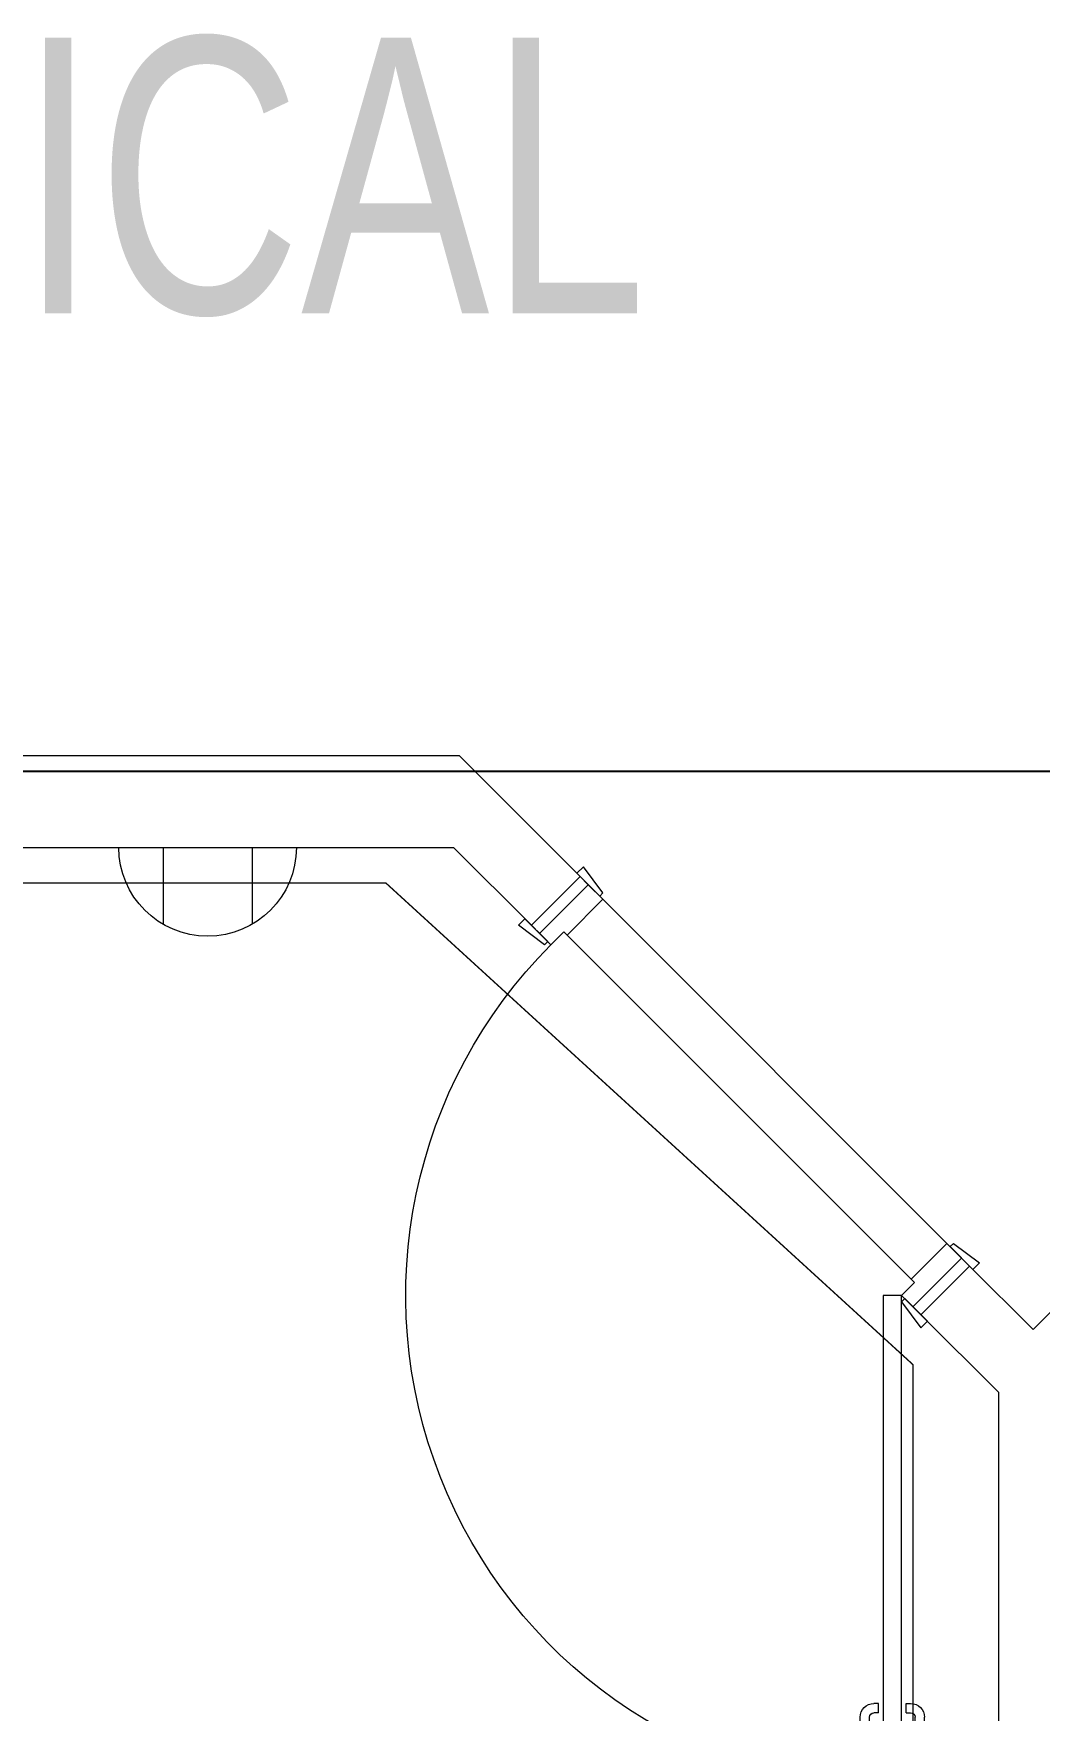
# Model space of a CAD drawing. Header units: metres. Extents: x 75097 to 220762, y -1557923 to -1361206.
# Drawn here: x 140399 to 142590, y -1435682 to -1432031 of the extents above; entities that cross this region are included whole.
import ezdxf

# ---------------------------------------------------------------- set-up
doc = ezdxf.new("R2010")
doc.units = ezdxf.units.M
doc.layers.get('0').update_dxf_attribs({"lineweight": 0})
for name, color, linetype, lineweight in [('A-100 - Copy$0$72_EGR_BASE_TEXT', 8, 'Continuous', 0), ('A-100 - Copy$0$car', 8, 'Continuous', 0), ('A-100 - Copy$0$Walls', 8, 'Continuous', 0), ('A-100 - Copy$0$Wooden Joinery', 8, 'Continuous', 0)]:
    doc.layers.add(name, color=color, linetype=linetype, lineweight=lineweight)
doc.layers.add('A-100 - Copy$0$axes', color=8, linetype='Continuous')
doc.layers.add('PD-VENT', color=8, linetype='Continuous')
doc.layers.add('E-POWR', color=7, linetype='Continuous', lineweight=9, true_color=0x4e7e3e)
doc.styles.add('A-100 - Copy$0$X3G_ENTITY_2587EA', font='swisscl.ttf', dxfattribs={"height": 200})

# ---------------------------------------------------------------- blocks, each defined once
blk = doc.blocks.new('WALL OUTLET')
at = {"layer": 'E-POWR', "extrusion": (9.94399e-05, 4.90741e-07, 1)}
blk.add_line((-193.4, 0, 0), (193.4, 0, 0), dxfattribs=at)
blk.add_line((-193.4, 0, 0), (193.4, 0, 0), dxfattribs=at)
at = {"layer": 'E-POWR', "extrusion": (9.94399e-05, 4.90741e-07, 1), "elevation": 0}
for points in [[(-96.7, 0), (-96.7, 167.5)], [(96.7, 0), (96.7, 167.5)]]:
    blk.add_lwpolyline(points, dxfattribs=at)
at = {"layer": 'E-POWR', "extrusion": (9.94399e-05, 4.90741e-07, 1)}
blk.add_arc((0, 0, 0), 193.4, 359.9963, 179.9963, dxfattribs=at)
blk = doc.blocks.new('A-100 - Copy$0$A$C683B37BC')
at = {"layer": 'A-100 - Copy$0$car'}
for p, q in [((-770.4, -827), (-21.2, -77.8)), ((56.6, -155.6, -2.4), (-692.7, -904.8, -4.7))]:
    blk.add_line(p, q, dxfattribs=at)
at = {"layer": 'A-100 - Copy$0$Wooden Joinery'}
for p, q in [((-92.4, 996.4, -2.4), (-102.4, 996.4, -2.4)), ((-92.4, 1006.4, -2.4), (-92.4, 966.4, -2.4)), ((-82.4, 1006.4, -2.4), (-92.4, 1006.4, -2.4)), ((-42.4, 1006.4, -2.4), (-32.4, 1006.4, -2.4)), ((-32.4, 1006.4, -2.4), (-32.4, 966.4, -2.4)), ((-32.4, 996.4, -2.4), (-22.4, 996.4, -2.4)), ((-132.4, 966.4, -2.4), (-132.4, 876.4, -2.4)), ((-112.4, 966.4, -2.4), (-112.4, 876.4, -2.4)), ((-92.4, 976.4, -2.4), (-102.4, 976.4, -2.4)), ((-82.4, 966.4, -2.4), (-92.4, 966.4, -2.4)), ((-42.4, 966.4, -2.4), (-32.4, 966.4, -2.4)), ((-32.4, 976.4, -2.4), (-22.4, 976.4, -2.4)), ((-12.4, 966.4, -2.4), (-12.4, 876.4, -2.4)), ((7.6, 966.4, -2.4), (7.6, 876.4, -2.4)), ((-92.4, 866.4, -2.4), (-102.4, 866.4, -2.4)), ((-92.4, 846.4, -2.4), (-102.4, 846.4, -2.4)), ((-92.4, 866.4, -2.4), (-92.4, 846.4, -2.4)), ((-32.4, 866.4, -2.4), (-22.4, 866.4, -2.4)), ((-32.4, 866.4, -2.4), (-32.4, 846.4, -2.4)), ((-32.4, 846.4, -2.4), (-22.4, 846.4, -2.4))]:
    blk.add_line(p, q, dxfattribs=at)
for points in [[(-82.4, -42.4), (-82.4, 1036.4), (-42.4, 1036.4), (-42.4, -42.4)], [(-35.4, -35.4), (-42.4, -28.3), (0, 28.3), (14.1, 14.1)], [(63.6, -148.5), (70.7, -155.6), (127.3, -113.1), (113.1, -99)], [(-812.9, -812.9), (-819.9, -805.8), (-876.5, -848.2), (-862.4, -862.4)], [(-699.7, -911.9), (-692.7, -918.9), (-735.1, -975.5), (-749.2, -961.4)]]:
    blk.add_lwpolyline(points, close=True, dxfattribs=at)
for points in [[(-17.7, -17.7), (88.4, -123.7), (106.1, -106.1), (0, 0), (-17.7, -17.7)], [(-17.7, -17.7), (-42.4, -42.4), (-14.1, -70.7), (-21.2, -77.8), (56.6, -155.6), (88.4, -123.7), (-17.7, -17.7)], [(-830.6, -830.6), (-724.5, -936.6), (-742.2, -954.3), (-848.2, -848.2), (-830.6, -830.6)], [(-830.6, -830.6), (-805.8, -805.8), (-777.5, -834.1), (-770.4, -827), (-692.7, -904.8), (-724.5, -936.6), (-830.6, -830.6)]]:
    blk.add_lwpolyline(points, dxfattribs=at)
for centre, radius, start, end in [((-42.4, -42.4), 1079.6, 92.1234, 225), ((-102.4, 966.4, -2.4), 30, 90, 180), ((-22.4, 966.4, -2.4), 30, 0, 90), ((-102.4, 966.4, -2.4), 10, 90, 180), ((-22.4, 966.4, -2.4), 10, 0, 90), ((-102.4, 876.4, -2.4), 30, 180, 270), ((-102.4, 876.4, -2.4), 10, 180, 270), ((-22.4, 876.4, -2.4), 10, 270, 0), ((-22.4, 876.4, -2.4), 30, 270, 0)]:
    blk.add_arc(centre, radius, start, end, dxfattribs=at)
blk = doc.blocks.new('A-100 - Copy')
at = {"layer": 'A-100 - Copy$0$axes'}
blk.add_line((178940.3, -1433637.7, 2.4), (96147.6, -1433637.7, 2.4), dxfattribs=at)
at = {"layer": 'A-100 - Copy$0$Walls'}
for p, q in [((137441.2, -1433602.7, 0), (141326.2, -1433602.7, 0)), ((141589.5, -1433865.9, 0), (141326.2, -1433602.7, 0)), ((137441.2, -1433802.7, 0), (141314.1, -1433802.7, 0)), ((141483.4, -1433972, 0), (141314.1, -1433802.7, 0)), ((141483.4, -1433972, 0), (141589.5, -1433865.9, 0)), ((142331.9, -1434820.5, 0), (142438, -1434714.5, 0)), ((142576.2, -1434852.7, 0), (142438, -1434714.5, 0)), ((142576.2, -1434852.7, 0), (142714.5, -1434714.5, 0)), ((142501.2, -1434989.8, 0), (142331.9, -1434820.5, 0)), ((142501.2, -1438727.7, 0), (142501.2, -1434989.8, 0))]:
    blk.add_line(p, q, dxfattribs=at)
at = {"layer": 'A-100 - Copy$0$Wooden Joinery', "xscale": -1, "rotation": 180}
blk.add_blockref('A-100 - Copy$0$A$C683B37BC', (142331.9, -1434820.5, 0), dxfattribs=at)
at = {"layer": 'A-100 - Copy$0$72_EGR_BASE_TEXT', "style": 'A-100 - Copy$0$X3G_ENTITY_2587EA'}
blk.add_text('36 SURGICAL', height=600, dxfattribs=at).set_placement((137735.4, -1432639.6, -7.1))

msp = doc.modelspace()

# ---------------------------------------------------------------- linework, layer by layer
at = {"layer": 'E-POWR', "const_width": 3}
msp.add_lwpolyline([(137435.8, -1440227.4), (137435.8, -1433880.2), (141166.4, -1433880.2), (142314.4, -1434928.9), (142314.4, -1437266)], dxfattribs=at)

# ---------------------------------------------------------------- block references
at = {"layer": 'PD-VENT', "color": 85, "xscale": -1, "rotation": 179.9816343017128}
msp.add_blockref('WALL OUTLET', (140778.3, -1433802.7, 4.7), dxfattribs=at)

# ---------------------------------------------------------------- next in the draw order: block references
msp.add_blockref('A-100 - Copy', (0, 0))

doc.saveas('drawing.dxf')
